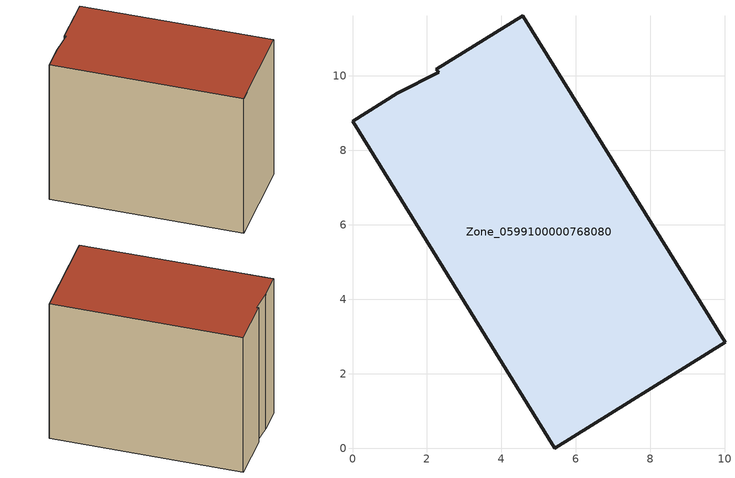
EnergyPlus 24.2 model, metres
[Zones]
Zone_0599100000768080
 floor ground (C_G): 0,8.78 1.21,9.53 2.31,10.09 2.25,10.18 4.57,11.61 10,2.84 5.43,0 z0
 wall outside (C_F): 4.57,11.61 2.25,10.18 2.31,10.09 1.21,9.53 0,8.78 5.43,0 10,2.84 4.57,11.61 z0:8.41
 roof outside (C_R): 1.21,9.53 0,8.78 5.43,0 10,2.84 4.57,11.61 2.25,10.18 2.31,10.09 z8.41
[BUILDING]
Pand.0599100000768080: North Axis=0; Terrain=City; Loads Convergence Tolerance Value=0.04; Temperature Convergence Tolerance Value=0.4; Solar Distribution=FullExterior; Maximum Number of Warmup Days=25; Minimum Number of Warmup Days=1
[Site:Location]
Rotterdam.The.Hague.AP_ZH_NLD Design_Conditions: Latitude=51.96; Longitude=4.45; Time Zone=1; Elevation=-4.5
[SITE:GROUNDTEMPERATURE:BUILDINGSURFACE]
18, 18, 18, 18, 18, 18, 18, 18, 18, 18, 18, 18
[MATERIAL] Thermal Absorptance=0.9; Solar Absorptance=0.7; Visible Absorptance=0.7
Name | Roughness | Thickness | Conductivity | Density | Specific Heat
G.TI.2006-2014 | MediumSmooth | 0.15 | 0.06 | 540 | 1210
F.TI.2006-2014 | Rough | 0.3 | 0.12 | 1920 | 840
R.TI.2006-2014 | MediumRough | 0.2 | 0.08 | 1500 | 1000
[CONSTRUCTION]
C_G: G.TI.2006-2014
C_F: F.TI.2006-2014
C_R: R.TI.2006-2014
[ZONE]
Zone_0599100000768080: Type=1; Multiplier=1; Ceiling Height=Autocalculate; Volume=Autocalculate; Floor Area=autocalculate; Part of Total Floor Area=Yes
[ZONEINFILTRATION:DESIGNFLOWRATE]
Infil_Zone_0599100000768080: Zone or ZoneList or Space or SpaceList=Zone_0599100000768080; Schedule=AlwaysOn; Design Flow Rate Calculation Method=Flow/Area; Flow Rate per Floor Area=0.0015; Constant Term Coefficient=1; Temperature Term Coefficient=0; Velocity Term Coefficient=0; Velocity Squared Term Coefficient=0
[HVACTEMPLATE:ZONE:IDEALLOADSAIRSYSTEM]
Zone_0599100000768080: Maximum Heating Supply Air Temperature=50; Minimum Cooling Supply Air Temperature=13; Maximum Heating Supply Air Humidity Ratio=0.0156; Minimum Cooling Supply Air Humidity Ratio=0.0077; Heating Limit=NoLimit; Cooling Limit=NoLimit; Dehumidification Control Type=ConstantSensibleHeatRatio; Cooling Sensible Heat Ratio=0.7; Dehumidification Setpoint=60; Humidification Control Type=None; Humidification Setpoint=30; Outdoor Air Method=None; Outdoor Air Flow Rate per Person=0.00944; Outdoor Air Flow Rate per Zone Floor Area=0; Outdoor Air Flow Rate per Zone=0; Demand Controlled Ventilation Type=None; Outdoor Air Economizer Type=NoEconomizer; Heat Recovery Type=None; Sensible Heat Recovery Effectiveness=0.7; Latent Heat Recovery Effectiveness=0.65
[ZONECONTROL:THERMOSTAT]
ThermostatControl_Zone_0599100000768080: Zone or ZoneList=Zone_0599100000768080; Control Type Schedule=DualSetpointControlType; Control 1=Thermostat_Zone_0599100000768080; Temperature Difference Between Cutout And Setpoint=0
[THERMOSTATSETPOINT:DUALSETPOINT]
Thermostat_Zone_0599100000768080: Heating Setpoint Temperature Schedule=HeatingSetpoint_Zone_0599100000768080; Cooling Setpoint Temperature Schedule=CoolingSetpoint_Zone_0599100000768080
[SCHEDULE:COMPACT]
HeatingSetpoint_Zone_0599100000768080: Through: 12/31, For: AllDays, Until: 24:00, 21
CoolingSetpoint_Zone_0599100000768080: Through: 12/31, For: AllDays, Until: 24:00, 24
DualSetpointControlType: Through: 12/31, For: AllDays, Until: 24:00, 4
AlwaysOn: Through: 12/31, For: AllDays, Until: 24:00, 1
